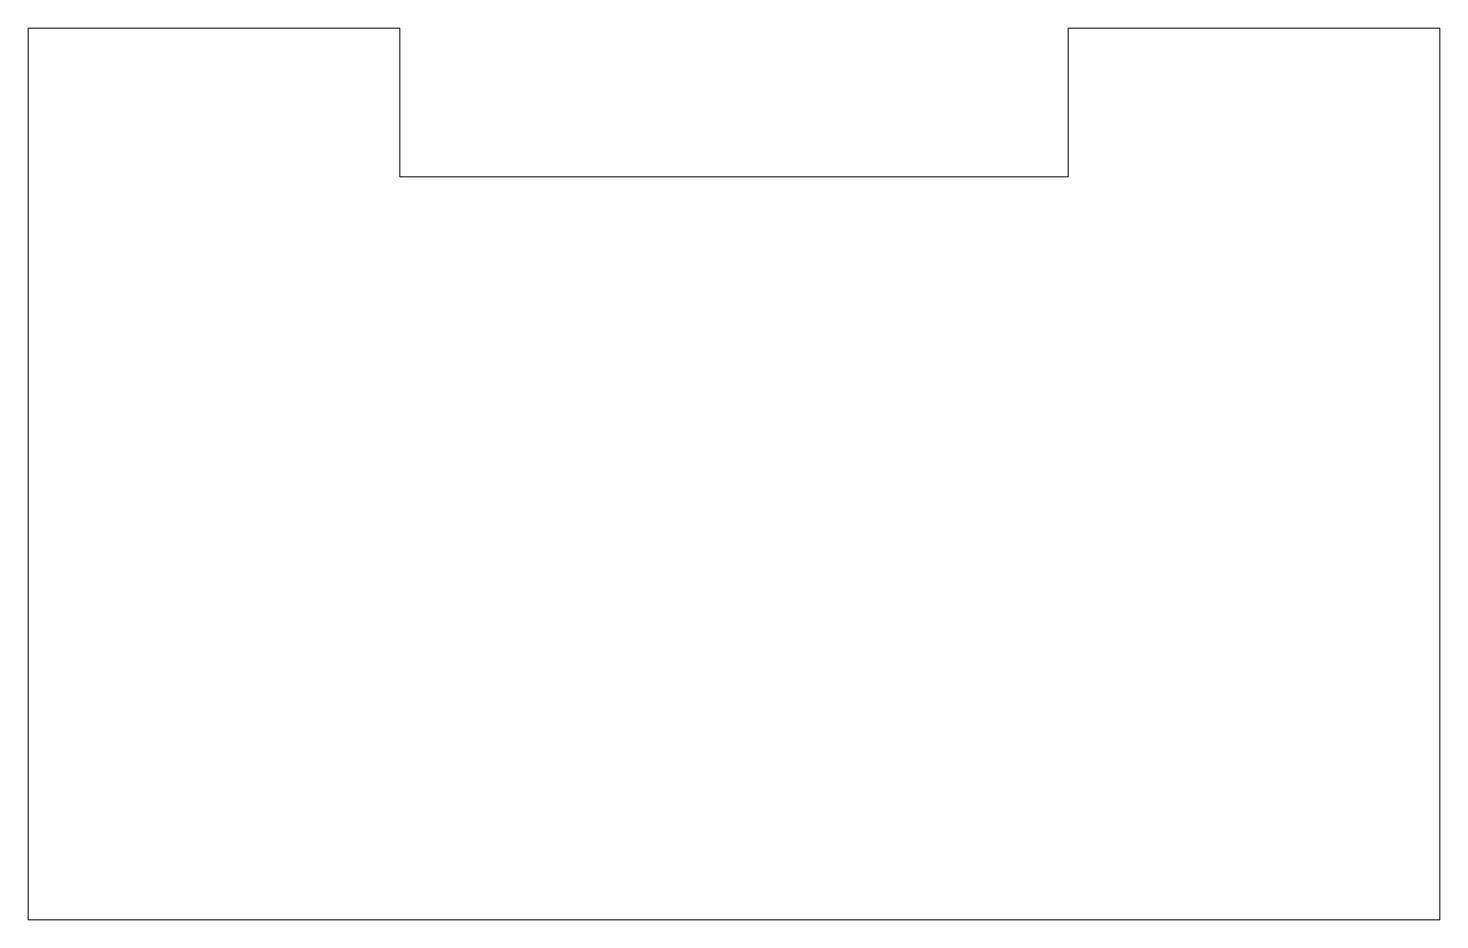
# Model space of a CAD drawing. Header units: millimetres. Extents: x -19 to 19, y -10 to 14.
import ezdxf

# ---------------------------------------------------------------- set-up
doc = ezdxf.new("R2010")
doc.units = ezdxf.units.MM

msp = doc.modelspace()

# ---------------------------------------------------------------- linework, layer by layer
at = {"color": 7, "linetype": 'Continuous', "lineweight": 15}
for p, q in [((-9, 14), (-19, 14)), ((-19, 14), (-19, -10)), ((-9, 10), (-9, 14)), ((19, 14), (9, 14)), ((9, 14), (9, 10)), ((19, -10), (19, 14)), ((9, 10), (-9, 10)), ((-19, -10), (19, -10))]:
    msp.add_line(p, q, dxfattribs=at)

doc.saveas('drawing.dxf')
